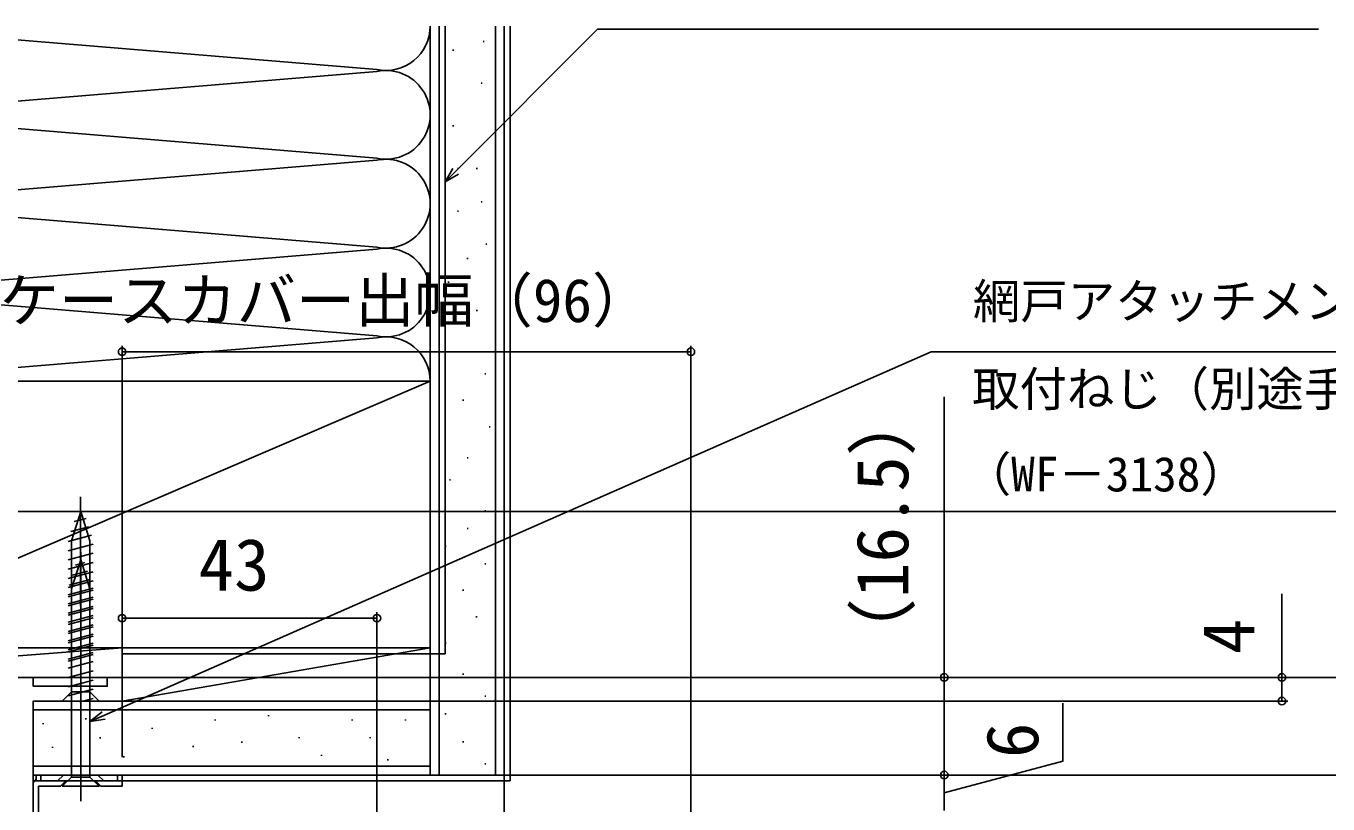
# Model space of a CAD drawing. Units: millimetres, scale not verified. Extents: x -525 to 525, y -783 to 778.
# Drawn here: x -321.2 to -101.5, y 450.9 to 582.3 of the extents above; entities that cross this region are included whole.
import ezdxf
from ezdxf.enums import TextEntityAlignment as Align

# ---------------------------------------------------------------- set-up
doc = ezdxf.new("R2010")
doc.units = ezdxf.units.MM
doc.header["$LTSCALE"] = 4
for name, color, linetype in [('0-3_YKK_11', 7, 'Continuous'), ('0-5_YKK_12', 2, 'Continuous'), ('0-6_YKK_13', 4, 'Continuous'), ('0-8_YKK_D', 6, 'Continuous'), ('0-A_YSS_K', 3, 'Continuous'), ('0-B_YSS_KE', 3, 'Continuous')]:
    doc.layers.add(name, color=color, linetype=linetype)
doc.styles.add('ＭＳ ゴシック', font='')
doc.styles.get('ＭＳ ゴシック').set_extended_font_data('MS Gothic')

msp = doc.modelspace()

# ---------------------------------------------------------------- linework, layer by layer
at = {"layer": '0-3_YKK_11'}
for points in [[(-434, 472.3), (-373.4, 472.3), (-373.4, 500.3), (-370, 500.3), (-370, 498.4), (-370.5, 497.9), (-371, 497.4), (-371, 472.3), (-320, 472.3), (-320, 470.8), (-307.5, 470.8), (-307.5, 472.3), (-305, 472.3), (-305, 468.3), (-320, 468.3), (-320, 416.3), (-321.8, 416.3), (-321.8, 418.3), (-330, 418.3), (-330, 421.6)], [(-316.1, 440.6), (-316.1, 446), (-316.9, 446), (-317.381, 440.5), (-319.1, 440.5), (-319.1, 453.9), (-315.4, 453.9), (-314.5, 454.8), (-309.5, 454.8), (-308.6, 453.9), (-305, 453.9), (-305, 455.8), (-305.8, 455.8), (-305.8, 454.8), (-308.086, 454.8), (-309.086, 455.8), (-314.914, 455.8), (-315.914, 454.8), (-318.7, 454.8), (-318.7, 455.8), (-319.5, 455.8), (-319.5, 455.092), (-319.75, 454.796), (-320, 454.5)], [(-320, 454.5), (-320, 439.6), (-317.1, 439.6)]]:
    msp.add_lwpolyline(points, dxfattribs=at)
at = {"layer": '0-5_YKK_12'}
msp.add_line((-305, 470.136), (-305, 468.3), dxfattribs=at)
at = {"layer": '0-6_YKK_13'}
for p, q in [((-312, 465.8), (-312.001, 502.8)), ((-312, 500.3), (-313.55, 495.384)), ((-313.112, 498.604), (-311.062, 499.153)), ((-312, 500.3), (-310.45, 495.384)), ((-312, 500.3), (-310.45, 495.384)), ((-313.647, 496.908), (-310.611, 497.721)), ((-314.1, 495.233), (-310.159, 496.289)), ((-314.1, 493.68), (-309.9, 494.806)), ((-313.55, 469.85), (-313.55, 495.384)), ((-310.45, 469.85), (-310.45, 495.384)), ((-314.1, 492.127), (-309.9, 493.253)), ((-312, 451.4), (-312, 493.432)), ((-314.1, 490.574), (-309.9, 491.7)), ((-314.1, 489.021), (-309.9, 490.147)), ((-312, 492.15), (-313.55, 487.234)), ((-313.396, 489.551), (-310.821, 490.241)), ((-312.861, 491.247), (-311.273, 491.673)), ((-312, 492.15), (-310.45, 487.234)), ((-314.1, 487.468), (-309.9, 488.594)), ((-313.931, 487.855), (-310.37, 488.809)), ((-314.1, 486.256), (-309.9, 487.382)), ((-314.1, 485.916), (-309.9, 487.041)), ((-314.1, 484.703), (-309.9, 485.829)), ((-313.55, 455.45), (-313.55, 487.234)), ((-310.45, 455.45), (-310.45, 487.234)), ((-314.1, 484.363), (-309.9, 485.488)), ((-314.1, 483.151), (-309.9, 484.276)), ((-314.1, 482.81), (-309.9, 483.935)), ((-314.1, 481.598), (-309.9, 482.723)), ((-314.1, 481.257), (-309.9, 482.382)), ((-314.1, 480.045), (-309.9, 481.17)), ((-314.1, 479.704), (-309.9, 480.829)), ((-314.1, 478.492), (-309.9, 479.617)), ((-314.1, 478.151), (-309.9, 479.276)), ((-314.1, 476.939), (-309.9, 478.064)), ((-314.1, 476.598), (-309.9, 477.724)), ((-314.1, 475.386), (-309.9, 476.511)), ((-314.1, 475.045), (-309.9, 476.171)), ((-314.1, 473.833), (-309.9, 474.958)), ((-314.1, 472.28), (-309.9, 473.406)), ((-314.1, 470.727), (-309.9, 471.853)), ((-314.1, 469.174), (-309.9, 470.3)), ((-315.1, 468.3), (-313.55, 469.85)), ((-312.127, 468.15), (-309.9, 468.747)), ((-315.1, 453.9), (-313.55, 455.45))]:
    msp.add_line(p, q, dxfattribs=at)
for points in [[(-315.1, 468.3), (-308.9, 468.3), (-310.45, 469.85), (-313.55, 469.85)], [(-315.1, 453.9), (-308.9, 453.9), (-310.45, 455.45), (-313.55, 455.45)]]:
    msp.add_lwpolyline(points, dxfattribs=at)
at = {"layer": '0-8_YKK_D'}
for p, q in [((-305, 458.8), (-305, 528.3)), ((-209, 418.5), (-209, 528.3)), ((-209, 527.3), (-305, 527.3)), ((-369.5, 500.3), (-28.23, 500.3)), ((-305, 458.8), (-305, 483.3)), ((-305, 482.3), (-262, 482.3)), ((-262, 445.553), (-262, 483.3)), ((-305.25, 472.3), (-28.23, 472.3)), ((-305.25, 472.3), (-28.23, 472.3)), ((-305.25, 472.3), (-68.23, 472.3)), ((-305.25, 472.3), (-165.23, 472.3)), ((-304.853, 472.3), (-108.23, 472.3)), ((-303.6, 472.3), (-48.23, 472.3)), ((-305.372, 468.3), (-108.23, 468.3)), ((-304.4, 455.8), (-165.23, 455.8)), ((-239.5, 455.8), (-165.23, 455.8)), ((-239.5, 455.8), (-8.23, 455.8)), ((-166.23, 455.8), (-166.23, 449.8))]:
    msp.add_line(p, q, dxfattribs=at)
for points in [[(-250.5, 555.982), (-248.698, 557.785), (-224.74, 581.76), (-103.04, 581.76)], [(-248.214, 557.303), (-250.5, 555.982), (-249.181, 558.268)], [(-310.45, 464.845), (-308.116, 465.871), (-168.454, 527.3), (-60.909, 527.3)], [(-166.23, 455.8), (-166.23, 472.3), (-166.23, 519.691)], [(-109.23, 468.3), (-109.23, 472.3), (-109.23, 486.418)], [(-307.841, 465.246), (-310.45, 464.845), (-308.391, 466.497)], [(-166.23, 452.8), (-146.23, 458.128), (-146.23, 467.946)]]:
    msp.add_lwpolyline(points, dxfattribs=at)
for centre in [(-305, 527.3), (-209, 527.3), (-305, 482.3), (-262, 482.3), (-166.23, 472.3), (-109.23, 472.3), (-109.23, 468.3), (-166.23, 455.8), (-166.23, 455.8)]:
    msp.add_circle(centre, 0.637, dxfattribs=at)
at = {"layer": '0-A_YSS_K'}
for p, q in [((-262.032, 574.958), (-348.968, 582.142)), ((-253, 582.303), (-253, 522.3)), ((-251.5, 455.8), (-251.5, 582.303)), ((-242, 455.8), (-242, 582.303)), ((-239.5, 582.303), (-239.5, 454.8)), ((-249.219, 578.249), (-249.019, 578.249)), ((-244.083, 579.673), (-243.883, 579.673)), ((-348.968, 567.458), (-262.032, 574.642)), ((-244.417, 572.647), (-244.217, 572.647)), ((-262.032, 559.958), (-348.968, 567.142)), ((-249.219, 565.444), (-249.019, 565.444)), ((-348.968, 552.458), (-262.032, 559.642)), ((-248.418, 558.241), (-248.218, 558.241)), ((-245.217, 558.241), (-245.017, 558.241)), ((-348.968, 552.142), (-262.032, 544.958)), ((-244.417, 552.639), (-244.217, 552.639)), ((-248.418, 551.039), (-248.218, 551.039)), ((-243.616, 545.436), (-243.416, 545.436)), ((-262.032, 544.642), (-348.968, 537.458)), ((-246.818, 543.035), (-246.618, 543.035)), ((-250.019, 539.034), (-249.819, 539.034)), ((-348.968, 537.142), (-262.032, 529.958)), ((-245.217, 534.232), (-245.017, 534.232)), ((-348.968, 522.458), (-262.032, 529.642)), ((-248.277, 527.301), (-248.077, 527.301)), ((-243.801, 523.571), (-243.601, 523.571)), ((-253, 522.3), (-358, 477.3)), ((-247.531, 519.095), (-247.331, 519.095)), ((-243.055, 514.619), (-242.855, 514.619)), ((-246.785, 509.397), (-246.585, 509.397)), ((-249.769, 505.668), (-249.569, 505.668)), ((-243.801, 500.446), (-243.601, 500.446)), ((-246.785, 497.462), (-246.585, 497.462)), ((-250.515, 494.478), (-250.315, 494.478)), ((-243.801, 491.494), (-243.601, 491.494)), ((-247.531, 487.018), (-247.331, 487.018)), ((-245.293, 482.542), (-245.093, 482.542)), ((-305, 477.3), (-370, 472.3)), ((-253, 477.3), (-305, 468.3)), ((-250.515, 478.066), (-250.315, 478.066)), ((-247.531, 472.844), (-247.331, 472.844)), ((-243.801, 469.114), (-243.601, 469.114)), ((-253, 466.8), (-320, 466.8)), ((-280.319, 465.745), (-280.319, 465.945)), ((-250.515, 466.13), (-250.315, 466.13)), ((-318.339, 464.383), (-318.339, 464.583)), ((-311.136, 465.184), (-311.136, 465.384)), ((-299.932, 463.583), (-299.932, 463.783)), ((-289.271, 464.999), (-289.271, 465.199)), ((-266.146, 464.999), (-266.146, 465.199)), ((-257.194, 464.999), (-257.194, 465.199)), ((-308.735, 461.982), (-308.735, 462.182)), ((-275.097, 462.015), (-275.097, 462.215)), ((-263.162, 462.015), (-263.162, 462.215)), ((-316.739, 460.382), (-316.739, 460.582)), ((-293.001, 460.523), (-293.001, 460.723)), ((-284.795, 461.269), (-284.795, 461.469)), ((-247.531, 461.409), (-247.331, 461.409)), ((-253, 457.3), (-320, 457.3)), ((-304.734, 458.781), (-304.734, 458.981)), ((-271.368, 459.031), (-271.368, 459.231)), ((-260.178, 458.285), (-260.178, 458.485)), ((-243.801, 457.679), (-243.601, 457.679)), ((-240.5, 287.3), (-240.5, 455.8)), ((-320, 454.8), (-239.5, 454.8))]:
    msp.add_line(p, q, dxfattribs=at)
for points in [[(-305, 472.3), (-370, 472.3), (-370, 477.3), (-305, 477.3)], [(-305, 477.3), (-253, 477.3), (-253, 468.3), (-305, 468.3)]]:
    msp.add_lwpolyline(points, close=True, dxfattribs=at)
for centre, start, end in [((-260.5, 582.3), 258.21646, 0.02108), ((-260.5, 567.3), 258.21646, 101.78354), ((-260.5, 552.3), 258.21646, 101.78354), ((-260.5, 537.3), 258.21646, 101.78354), ((-260.5, 522.3), 0, 101.78354)]:
    msp.add_arc(centre, 7.5, start, end, dxfattribs=at)
at = {"layer": '0-B_YSS_KE'}
for p, q in [((-253, 582.303), (-253, 455.8)), ((-250.5, 476.3), (-250.5, 582.303)), ((-250.5, 476.3), (-305, 476.3)), ((-320, 455.8), (-253, 455.8))]:
    msp.add_line(p, q, dxfattribs=at)
for points in [[(-240.5, 582.303), (-240.5, 455.8), (-253, 455.8)], [(-320, 468.3), (-253, 468.3), (-253, 455.8)]]:
    msp.add_lwpolyline(points, dxfattribs=at)
msp.add_lwpolyline([(-358, 522.3), (-358, 477.3), (-253, 477.3), (-253, 522.3)], close=True, dxfattribs=at)

# ---------------------------------------------------------------- texts
at = {"layer": '0-8_YKK_D', "style": 'ＭＳ ゴシック'}
for s, height, p in [('ケースカバー出幅（96）', 7.331, (-325.665, 530.107)), ('網戸アタッチメント', 5.865, (-161.393, 531.146)), ('取付ねじ（別途手配）', 5.865, (-161.53, 516.313)), ('（WF－3138）', 5.865, (-162.939, 501.934)), ('43', 8.798, (-292.091, 484.3))]:
    msp.add_text(s, height=height, dxfattribs=at).set_placement(p, align=Align.BOTTOM_LEFT)
for s, p in [('（16.5）', (-169.661, 473.714)), ('4', (-111.23, 476.236)), ('6', (-147.73, 458.673))]:
    msp.add_text(s, height=8.798, rotation=90, dxfattribs=at).set_placement(p, align=Align.BOTTOM_LEFT)

doc.saveas('drawing.dxf')
